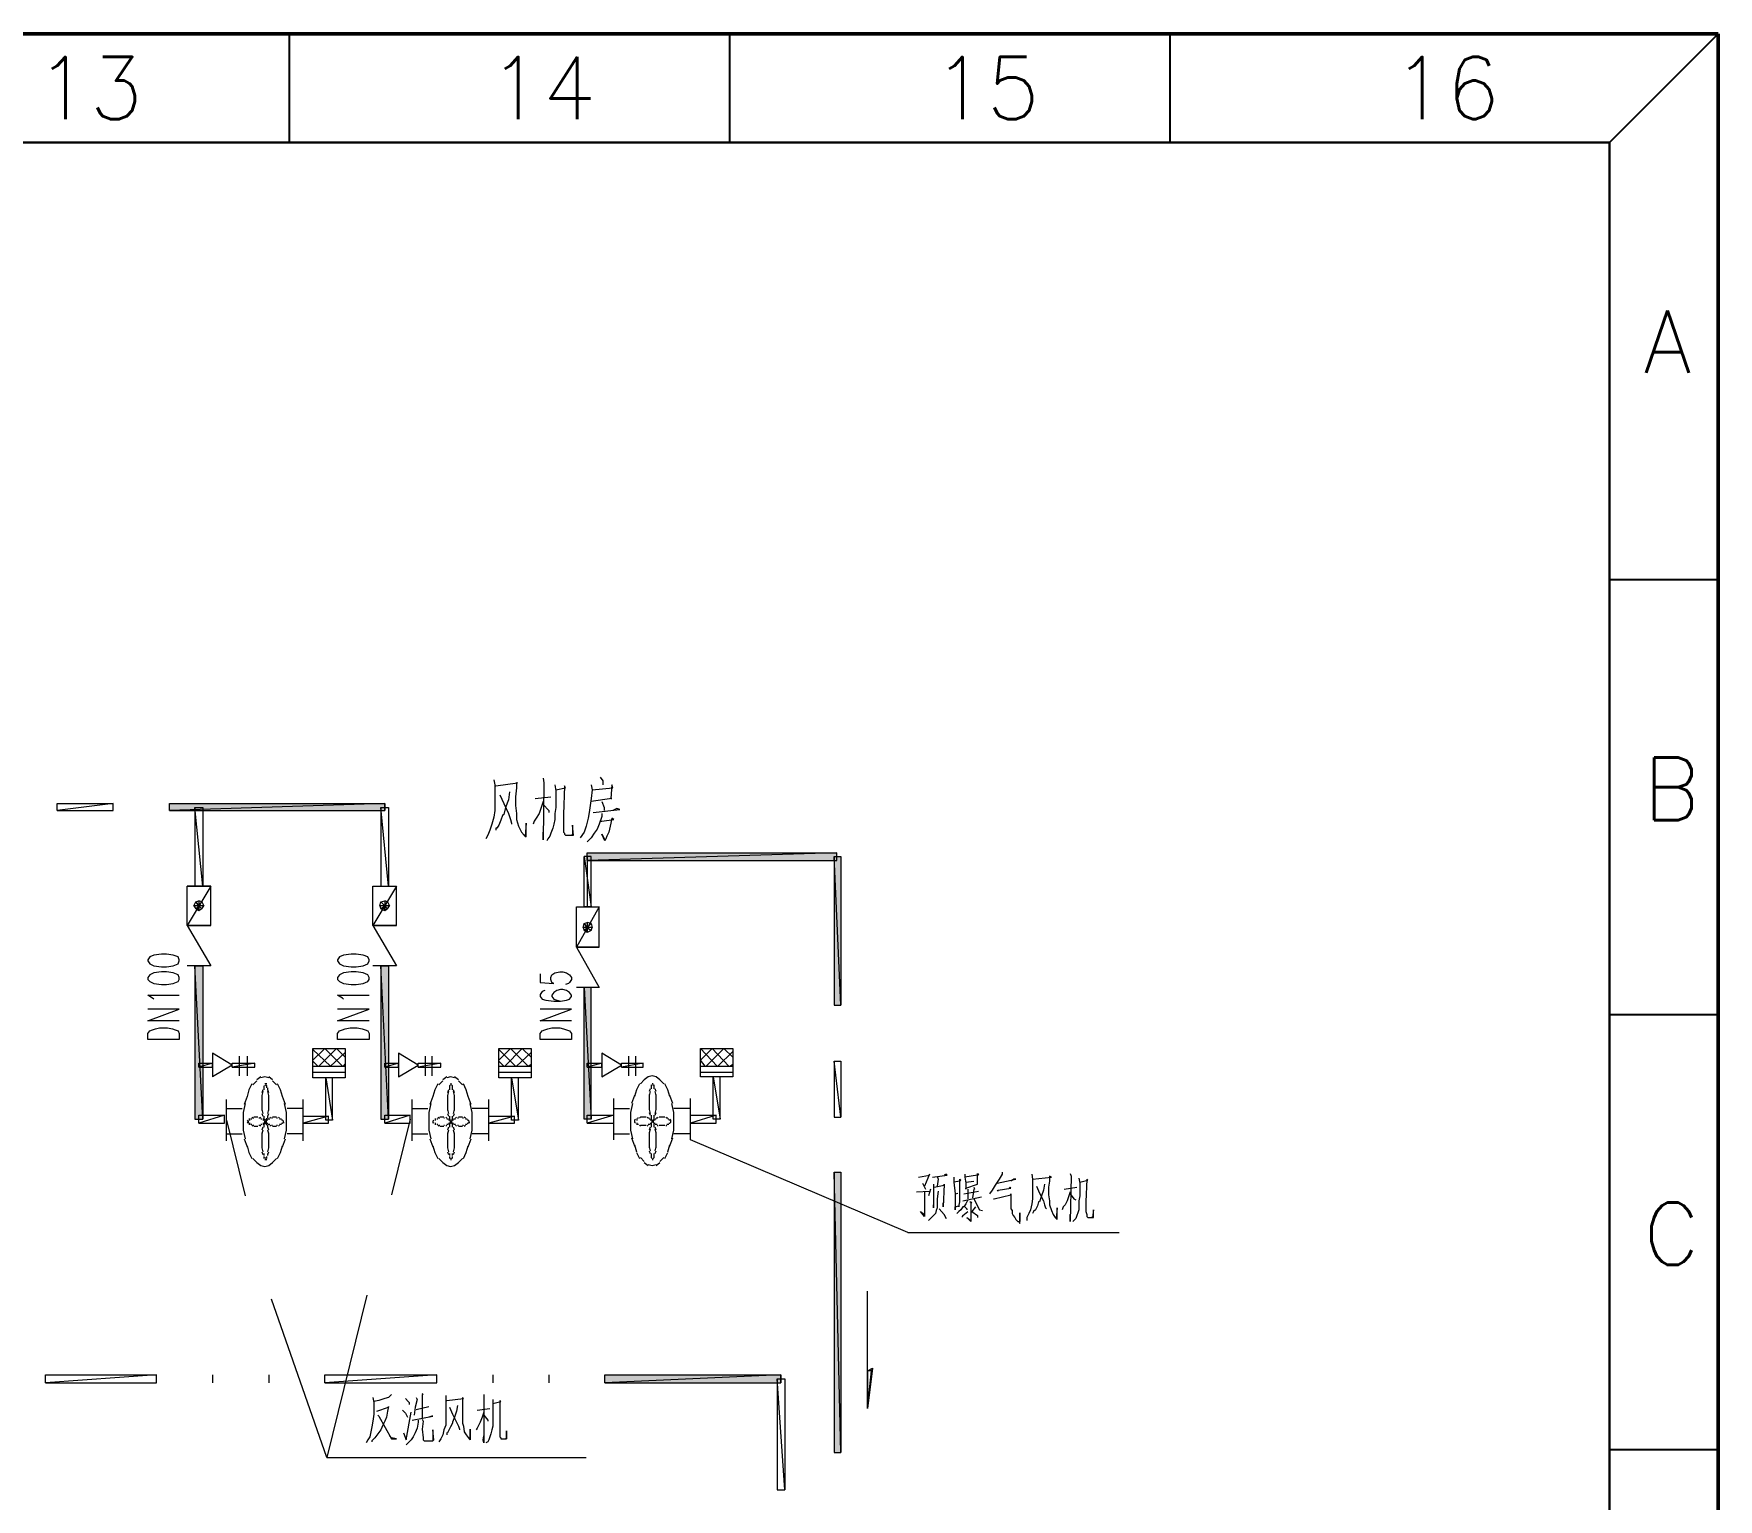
# Model space of a CAD drawing. Header units: millimetres. Extents: x 314312 to 406292, y 205315 to 257934.
# Drawn here: x 372495 to 390065, y 242650 to 257934 of the extents above; entities that cross this region are included whole.
import ezdxf

# ---------------------------------------------------------------- set-up
doc = ezdxf.new("R2010")
doc.units = ezdxf.units.MM
doc.styles.add('样式 2', font='txt.shx', dxfattribs={"height": 2})

msp = doc.modelspace()

# ---------------------------------------------------------------- hatches: boundary and pattern name
h = msp.add_hatch(color=0)
edge = h.paths.add_edge_path(flags=0)
edge.add_spline(control_points=[(373910, 249905), (373910, 249905), (373910, 249834), (373910, 249834), (373910, 249834), (376156, 249905), (376156, 249905), (376156, 249905), (373910, 249905), (373910, 249905)], knot_values=[0, 0, 0, 0, 1, 1, 1, 2, 2, 2, 3, 3, 3, 3], degree=3, periodic=0)
edge = h.paths.add_edge_path(flags=0)
edge.add_spline(control_points=[(373910, 249834), (373910, 249834), (376156, 249905), (376156, 249905), (376156, 249905), (376156, 249834), (376156, 249834), (376156, 249834), (373910, 249834), (373910, 249834)], knot_values=[0, 0, 0, 0, 1, 1, 1, 2, 2, 2, 3, 3, 3, 3], degree=3, periodic=0)
h = msp.add_hatch(color=0)
edge = h.paths.add_edge_path(flags=0)
edge.add_spline(control_points=[(378268, 249393), (378268, 249393), (378268, 249311), (378268, 249311), (378268, 249311), (380873, 249393), (380873, 249393), (380873, 249393), (378268, 249393), (378268, 249393)], knot_values=[0, 0, 0, 0, 1, 1, 1, 2, 2, 2, 3, 3, 3, 3], degree=3, periodic=0)
edge = h.paths.add_edge_path(flags=0)
edge.add_spline(control_points=[(378268, 249311), (378268, 249311), (380873, 249393), (380873, 249393), (380873, 249393), (380873, 249311), (380873, 249311), (380873, 249311), (378268, 249311), (378268, 249311)], knot_values=[0, 0, 0, 0, 1, 1, 1, 2, 2, 2, 3, 3, 3, 3], degree=3, periodic=0)
h = msp.add_hatch(color=0)
edge = h.paths.add_edge_path(flags=0)
edge.add_spline(control_points=[(380914, 249352), (380914, 249352), (380842, 249352), (380842, 249352), (380842, 249352), (380914, 247803), (380914, 247803), (380914, 247803), (380914, 249352), (380914, 249352)], knot_values=[0, 0, 0, 0, 1, 1, 1, 2, 2, 2, 3, 3, 3, 3], degree=3, periodic=0)
edge = h.paths.add_edge_path(flags=0)
edge.add_spline(control_points=[(380842, 249352), (380842, 249352), (380914, 247803), (380914, 247803), (380914, 247803), (380842, 247803), (380842, 247803), (380842, 247803), (380842, 249352), (380842, 249352)], knot_values=[0, 0, 0, 0, 1, 1, 1, 2, 2, 2, 3, 3, 3, 3], degree=3, periodic=0)
h = msp.add_hatch(color=0)
edge = h.paths.add_edge_path(flags=0)
edge.add_spline(control_points=[(374258, 248213), (374258, 248213), (374176, 248213), (374176, 248213), (374176, 248213), (374258, 246614), (374258, 246614), (374258, 246614), (374258, 248213), (374258, 248213)], knot_values=[0, 0, 0, 0, 1, 1, 1, 2, 2, 2, 3, 3, 3, 3], degree=3, periodic=0)
edge = h.paths.add_edge_path(flags=0)
edge.add_spline(control_points=[(374176, 248213), (374176, 248213), (374258, 246614), (374258, 246614), (374258, 246614), (374176, 246614), (374176, 246614), (374176, 246614), (374176, 248213), (374176, 248213)], knot_values=[0, 0, 0, 0, 1, 1, 1, 2, 2, 2, 3, 3, 3, 3], degree=3, periodic=0)
h = msp.add_hatch(color=0)
edge = h.paths.add_edge_path(flags=0)
edge.add_spline(control_points=[(376197, 248213), (376197, 248213), (376115, 248213), (376115, 248213), (376115, 248213), (376197, 246614), (376197, 246614), (376197, 246614), (376197, 248213), (376197, 248213)], knot_values=[0, 0, 0, 0, 1, 1, 1, 2, 2, 2, 3, 3, 3, 3], degree=3, periodic=0)
edge = h.paths.add_edge_path(flags=0)
edge.add_spline(control_points=[(376115, 248213), (376115, 248213), (376197, 246614), (376197, 246614), (376197, 246614), (376115, 246614), (376115, 246614), (376115, 246614), (376115, 248213), (376115, 248213)], knot_values=[0, 0, 0, 0, 1, 1, 1, 2, 2, 2, 3, 3, 3, 3], degree=3, periodic=0)
h = msp.add_hatch(color=0)
edge = h.paths.add_edge_path(flags=0)
edge.add_spline(control_points=[(378237, 246614), (378237, 246614), (378309, 246614), (378309, 246614), (378309, 246614), (378237, 247988), (378237, 247988), (378237, 247988), (378237, 246614), (378237, 246614)], knot_values=[0, 0, 0, 0, 1, 1, 1, 2, 2, 2, 3, 3, 3, 3], degree=3, periodic=0)
edge = h.paths.add_edge_path(flags=0)
edge.add_spline(control_points=[(378309, 246614), (378309, 246614), (378237, 247988), (378237, 247988), (378237, 247988), (378309, 247988), (378309, 247988), (378309, 247988), (378309, 246614), (378309, 246614)], knot_values=[0, 0, 0, 0, 1, 1, 1, 2, 2, 2, 3, 3, 3, 3], degree=3, periodic=0)
h = msp.add_hatch(color=0)
edge = h.paths.add_edge_path(flags=0)
edge.add_spline(control_points=[(380914, 246060), (380914, 246060), (380842, 246060), (380842, 246060), (380842, 246060), (380914, 243137), (380914, 243137), (380914, 243137), (380914, 246060), (380914, 246060)], knot_values=[0, 0, 0, 0, 1, 1, 1, 2, 2, 2, 3, 3, 3, 3], degree=3, periodic=0)
edge = h.paths.add_edge_path(flags=0)
edge.add_spline(control_points=[(380842, 246060), (380842, 246060), (380914, 243137), (380914, 243137), (380914, 243137), (380842, 243137), (380842, 243137), (380842, 243137), (380842, 246060), (380842, 246060)], knot_values=[0, 0, 0, 0, 1, 1, 1, 2, 2, 2, 3, 3, 3, 3], degree=3, periodic=0)
h = msp.add_hatch(color=0)
edge = h.paths.add_edge_path(flags=0)
edge.add_spline(control_points=[(378453, 243947), (378453, 243947), (378453, 243865), (378453, 243865), (378453, 243865), (380289, 243947), (380289, 243947), (380289, 243947), (378453, 243947), (378453, 243947)], knot_values=[0, 0, 0, 0, 1, 1, 1, 2, 2, 2, 3, 3, 3, 3], degree=3, periodic=0)
edge = h.paths.add_edge_path(flags=0)
edge.add_spline(control_points=[(378453, 243865), (378453, 243865), (380289, 243947), (380289, 243947), (380289, 243947), (380289, 243865), (380289, 243865), (380289, 243865), (378453, 243865), (378453, 243865)], knot_values=[0, 0, 0, 0, 1, 1, 1, 2, 2, 2, 3, 3, 3, 3], degree=3, periodic=0)

# ---------------------------------------------------------------- linework, layer by layer
at = {"color": 7, "linetype": 'ByBlock', "lineweight": 50}
for p, q in [((314312, 257934), (390065, 257934)), ((390065, 257934), (390065, 205315))]:
    msp.add_line(p, q, dxfattribs=at)
at = {"color": 7, "linetype": 'ByBlock', "lineweight": -3}
for p, q in [((375160, 257934), (375160, 256800)), ((379753, 257934), (379753, 256800)), ((384346, 257934), (384346, 256800)), ((388931, 256800), (390065, 257934)), ((390065, 252239), (388931, 252239)), ((390065, 252239), (388931, 252239)), ((390065, 247703), (388931, 247703)), ((390065, 243166), (388931, 243166))]:
    msp.add_line(p, q, dxfattribs=at)
at = {"color": 7, "linetype": 'ByBlock', "lineweight": 30}
for p, q in [((315446, 256800), (388931, 256800)), ((388931, 256800), (388931, 206449))]:
    msp.add_line(p, q, dxfattribs=at)
at = {"color": 0, "lineweight": 5}
for points in [[(377294, 250152), (377304, 250100), (377304, 250029), (377304, 249916), (377304, 249834), (377294, 249762), (377274, 249690), (377253, 249629), (377232, 249577), (377212, 249536)], [(377315, 250090), (377540, 250121), (377530, 250121), (377530, 250070), (377520, 249977), (377520, 249957), (377520, 249895), (377520, 249885), (377530, 249803), (377530, 249793), (377530, 249741), (377550, 249670), (377581, 249608), (377612, 249577), (377632, 249557), (377632, 249700), (377622, 249567)], [(377807, 250172), (377817, 250121), (377807, 249526), (377807, 249567), (377807, 249608)], [(377930, 250100), (377940, 250039), (377940, 249936), (377940, 249864), (377930, 249803), (377930, 249741), (377920, 249690), (377909, 249649), (377889, 249598), (377879, 249567), (377858, 249536), (377848, 249516)], [(377940, 250049), (378043, 250070), (378032, 250090), (378022, 249793), (378022, 249731), (378022, 249659), (378022, 249608), (378032, 249598), (378032, 249588), (378043, 249577), (378063, 249577), (378104, 249577), (378125, 249577), (378114, 249680), (378114, 249577), (378104, 249577)], [(378309, 250100), (378320, 250049), (378309, 249957), (378299, 249885), (378289, 249813), (378279, 249752), (378258, 249670), (378237, 249608), (378196, 249547)], [(378320, 250049), (378535, 250070), (378525, 250100), (378514, 249957), (378525, 249957), (378309, 249926)], [(378402, 250182), (378432, 250141), (378432, 250121), (378432, 250100)], [(376156, 249905), (376156, 249834)], [(377458, 250029), (377448, 249946), (377417, 249864), (377397, 249793), (377386, 249782), (377366, 249731), (377345, 249680), (377325, 249649), (377315, 249649), (377315, 249629)], [(377356, 249998), (377397, 249905), (377448, 249803), (377468, 249741), (377479, 249700), (377479, 249690)], [(377807, 249926), (377786, 249864), (377766, 249803), (377735, 249752), (377714, 249721), (377704, 249690)], [(377725, 249957), (377889, 249977)], [(377807, 249895), (377868, 249834), (377868, 249813)], [(378422, 249926), (378443, 249864), (378443, 249834)], [(378422, 249803), (378422, 249772), (378391, 249690), (378371, 249639), (378340, 249598), (378309, 249547), (378289, 249526), (378268, 249505)], [(378330, 249813), (378607, 249844), (378576, 249854), (378535, 249834)], [(378402, 249721), (378422, 249721), (378545, 249741), (378525, 249752), (378514, 249700), (378494, 249608), (378473, 249567), (378463, 249536), (378453, 249516), (378422, 249588), (378453, 249526)], [(378268, 249352), (378268, 248829)], [(374341, 248634), (374094, 248634), (374341, 248634), (374341, 249044), (374094, 248634), (374094, 249044)], [(374094, 249044), (374341, 249044), (374094, 249044)], [(376279, 248634), (376279, 249044), (376033, 248634), (376033, 249044)], [(376033, 249044), (376279, 249044)], [(376033, 249044), (376279, 249044)], [(378155, 248829), (378391, 248829)], [(378391, 248408), (378391, 248829), (378155, 248408), (378155, 248829)], [(378155, 248829), (378391, 248829)], [(374094, 248634), (374341, 248634), (374094, 248634), (374341, 248213), (374094, 248213)], [(376033, 248634), (376279, 248634), (376033, 248634)], [(376033, 248634), (376279, 248634), (376033, 248634), (376279, 248213), (376033, 248213)], [(373684, 248265), (373705, 248234), (373746, 248213), (373828, 248203), (373879, 248203), (373951, 248213), (374002, 248234), (374012, 248265), (374012, 248275), (374002, 248306), (373951, 248326), (373879, 248336), (373828, 248336), (373746, 248326), (373705, 248306), (373684, 248275), (373684, 248265)], [(375663, 248265), (375684, 248234), (375725, 248213), (375807, 248203), (375858, 248203), (375930, 248213), (375981, 248234), (375992, 248265), (375992, 248275), (375981, 248306), (375930, 248326), (375858, 248336), (375807, 248336), (375725, 248326), (375684, 248306), (375663, 248275), (375663, 248265)], [(378155, 248408), (378391, 248408), (378155, 248408)], [(378155, 248408), (378391, 248408), (378155, 248408), (378391, 247988), (378155, 247988)], [(373684, 248070), (373705, 248049), (373746, 248029), (373828, 248018), (373879, 248018), (373951, 248029), (374002, 248049), (374012, 248070), (374012, 248090), (374002, 248121), (373951, 248142), (373879, 248152), (373828, 248152), (373746, 248142), (373705, 248121), (373684, 248090), (373684, 248070)], [(375663, 248070), (375684, 248049), (375725, 248029), (375807, 248018), (375858, 248018), (375930, 248029), (375981, 248049), (375992, 248070), (375992, 248090), (375981, 248121), (375930, 248142), (375858, 248152), (375807, 248152), (375725, 248142), (375684, 248121), (375663, 248090), (375663, 248070)], [(377776, 248131), (377776, 248039), (377920, 248029), (377899, 248039), (377889, 248070), (377889, 248090), (377899, 248121), (377930, 248142), (377981, 248152), (378012, 248152), (378053, 248142), (378084, 248121), (378104, 248090), (378104, 248070), (378084, 248039), (378073, 248029), (378043, 248018)], [(377827, 247957), (377797, 247947), (377776, 247916), (377776, 247895), (377797, 247865), (377838, 247854), (377920, 247844), (377991, 247844), (378053, 247854), (378084, 247865), (378104, 247895), (378104, 247906), (378084, 247936), (378053, 247957), (378012, 247967), (377991, 247967), (377950, 247957), (377920, 247936), (377899, 247906), (377899, 247895), (377920, 247865), (377950, 247854), (377991, 247844)], [(373746, 247865), (373735, 247875), (373684, 247906), (374012, 247906)], [(374012, 247639), (373684, 247639), (374012, 247762), (373684, 247762)], [(375725, 247865), (375715, 247875), (375663, 247906), (375992, 247906)], [(375992, 247639), (375663, 247639), (375992, 247762), (375663, 247762)], [(378104, 247639), (377776, 247639), (378104, 247762), (377776, 247762)], [(374012, 247444), (373684, 247444), (373684, 247506), (373705, 247536), (373735, 247547), (373766, 247557), (373807, 247567), (373889, 247567), (373941, 247557), (373971, 247547), (374002, 247536), (374012, 247506), (374012, 247444)], [(375992, 247444), (375663, 247444), (375663, 247506), (375684, 247536), (375715, 247547), (375745, 247557), (375797, 247567), (375869, 247567), (375920, 247557), (375951, 247547), (375981, 247536), (375992, 247506), (375992, 247444)], [(378104, 247444), (377776, 247444), (377776, 247506), (377797, 247536), (377827, 247547), (377858, 247557), (377899, 247567), (377981, 247567), (378022, 247557), (378053, 247547), (378084, 247536), (378104, 247506), (378104, 247444)], [(374566, 247178), (374361, 247301), (374361, 247054)], [(374638, 247270), (374638, 247065)], [(374720, 247270), (374720, 247065)], [(375407, 247352), (375745, 247352), (375745, 247044), (375407, 247044), (375407, 247352)], [(375407, 247352), (375407, 247352)], [(375407, 247229), (375530, 247352)], [(375592, 247167), (375407, 247342)], [(375469, 247167), (375653, 247352)], [(375715, 247167), (375530, 247352)], [(375592, 247167), (375745, 247311)], [(375745, 247260), (375653, 247352)], [(376504, 247178), (376299, 247301), (376299, 247054), (376504, 247178)], [(376576, 247270), (376576, 247065)], [(376648, 247270), (376648, 247065)], [(377345, 247352), (377345, 247352)], [(377345, 247229), (377468, 247352)], [(377345, 247352), (377684, 247352), (377684, 247044), (377345, 247044), (377345, 247352)], [(377520, 247167), (377345, 247342)], [(377407, 247167), (377591, 247352)], [(377653, 247167), (377468, 247352)], [(377530, 247167), (377684, 247311)], [(377684, 247260), (377591, 247352)], [(378627, 247178), (378422, 247301), (378422, 247054), (378627, 247178)], [(378699, 247270), (378699, 247065)], [(378771, 247270), (378771, 247065)], [(379448, 247352), (379786, 247352), (379786, 247054), (379448, 247054), (379448, 247352)], [(379448, 247352), (379448, 247352)], [(379448, 247229), (379571, 247352)], [(379622, 247167), (379448, 247352)], [(379499, 247167), (379448, 247229)], [(379509, 247167), (379694, 247352)], [(379745, 247167), (379571, 247352)], [(379632, 247167), (379786, 247321)], [(379786, 247260), (379694, 247352)], [(374566, 247178), (374361, 247054)], [(374864, 247054), (374823, 247024)], [(374946, 247044), (374905, 247054), (374864, 247044)], [(374987, 247024), (374946, 247054)], [(375458, 247167), (375407, 247219)], [(375407, 247167), (375745, 247167)], [(375407, 247106), (375745, 247106)], [(375725, 247167), (375745, 247188)], [(376802, 247054), (376761, 247024)], [(376884, 247044), (376843, 247054), (376802, 247044)], [(376925, 247024), (376884, 247054)], [(377397, 247167), (377345, 247219)], [(377345, 247167), (377684, 247167)], [(377345, 247106), (377684, 247106)], [(377653, 247167), (377684, 247188)], [(378904, 247054), (378863, 247024), (378822, 246983)], [(379068, 246983), (379027, 247024), (378986, 247054), (378945, 247065), (378904, 247054)], [(379448, 247167), (379786, 247167)], [(379448, 247106), (379786, 247106)], [(379755, 247167), (379786, 247188)], [(374771, 246983), (374740, 246921), (374720, 246849), (374689, 246767)], [(374823, 247013), (374781, 246972)], [(374884, 246921), (374874, 246890)], [(374884, 246901), (374874, 246860), (374874, 246819)], [(374894, 246962), (374894, 246942), (374894, 246921)], [(374925, 246983), (374915, 246983), (374905, 246983)], [(374915, 246972), (374905, 246962)], [(374925, 246942), (374925, 246962), (374915, 246972)], [(374946, 246890), (374935, 246921), (374935, 246942)], [(374946, 246819), (374946, 246860), (374935, 246901)], [(375028, 246972), (374987, 247013)], [(375120, 246767), (375089, 246849), (375069, 246921), (375038, 246983)], [(376709, 246983), (376679, 246921), (376658, 246849), (376627, 246767)], [(376761, 247013), (376720, 246972)], [(376822, 246921), (376812, 246890)], [(376822, 246901), (376812, 246860), (376812, 246819)], [(376843, 246972), (376833, 246962), (376833, 246942), (376833, 246921)], [(376843, 246983), (376853, 246983), (376843, 246983)], [(376863, 246921), (376863, 246942), (376863, 246962), (376853, 246972)], [(376884, 246890), (376874, 246921)], [(376884, 246819), (376884, 246860), (376874, 246901)], [(376966, 246972), (376925, 247013)], [(377058, 246767), (377027, 246849), (377007, 246921), (376976, 246983)], [(378812, 246983), (378781, 246921), (378761, 246849)], [(378925, 246931), (378914, 246901)], [(378925, 246901), (378914, 246860)], [(378945, 246972), (378935, 246962)], [(378935, 246972), (378935, 246952), (378935, 246931)], [(378945, 246983), (378955, 246983), (378945, 246983)], [(378966, 246962), (378955, 246972)], [(378966, 246931), (378966, 246952), (378966, 246972)], [(378986, 246901), (378976, 246931)], [(378986, 246860), (378976, 246901)], [(379130, 246849), (379109, 246921), (379078, 246983)], [(374505, 246388), (374505, 246819)], [(374505, 246726), (374669, 246726)], [(374699, 246778), (374679, 246685), (374679, 246593), (374679, 246501), (374699, 246408)], [(374874, 246829), (374874, 246788), (374874, 246747), (374874, 246706)], [(374874, 246716), (374884, 246675)], [(374935, 246675), (374946, 246716)], [(374946, 246706), (374946, 246747), (374946, 246788), (374946, 246829)], [(375110, 246408), (375130, 246501), (375130, 246593), (375130, 246685), (375110, 246778)], [(375304, 246726), (375140, 246726)], [(375304, 246388), (375304, 246819)], [(376443, 246388), (376443, 246819)], [(376443, 246726), (376607, 246726)], [(376638, 246778), (376617, 246685), (376617, 246593), (376617, 246501), (376638, 246408)], [(376812, 246829), (376812, 246788), (376812, 246747), (376812, 246706)], [(376812, 246716), (376822, 246675)], [(376874, 246675), (376884, 246716)], [(376884, 246706), (376884, 246747), (376884, 246788), (376884, 246829)], [(377048, 246408), (377068, 246501), (377068, 246593), (377068, 246685), (377048, 246778)], [(377243, 246726), (377068, 246726)], [(377243, 246388), (377243, 246819)], [(378545, 246398), (378545, 246829)], [(378545, 246726), (378709, 246726)], [(378740, 246778), (378719, 246685), (378719, 246593), (378719, 246501), (378740, 246408)], [(378761, 246860), (378730, 246778)], [(378914, 246870), (378914, 246829), (378914, 246788), (378914, 246747)], [(378914, 246757), (378914, 246716), (378925, 246675)], [(378976, 246675), (378986, 246716), (378986, 246757)], [(378986, 246747), (378986, 246788), (378986, 246829), (378986, 246870)], [(379160, 246778), (379130, 246860)], [(379150, 246408), (379171, 246501), (379171, 246593), (379171, 246685), (379150, 246778)], [(379345, 246726), (379171, 246726)], [(379345, 246398), (379345, 246829)], [(374505, 246603), (374699, 245814)], [(374730, 246603), (374720, 246593)], [(374730, 246593), (374730, 246583), (374730, 246572), (374720, 246583)], [(374751, 246614), (374740, 246614)], [(374751, 246603), (374740, 246603)], [(374740, 246572), (374751, 246572)], [(374740, 246562), (374751, 246562)], [(374771, 246614), (374761, 246614)], [(374761, 246562), (374771, 246562)], [(374781, 246634), (374771, 246624)], [(374771, 246552), (374781, 246542)], [(374792, 246624), (374781, 246624)], [(374781, 246552), (374792, 246552)], [(374833, 246634), (374812, 246634), (374792, 246634)], [(374792, 246542), (374812, 246542), (374833, 246542)], [(374853, 246624), (374843, 246624)], [(374843, 246552), (374853, 246552)], [(374864, 246624), (374853, 246634)], [(374853, 246542), (374864, 246552)], [(374874, 246614), (374864, 246614)], [(374864, 246562), (374874, 246562)], [(374874, 246675), (374884, 246644)], [(374884, 246531), (374874, 246501)], [(374894, 246614), (374884, 246614)], [(374905, 246593), (374894, 246603), (374884, 246603)], [(374884, 246572), (374894, 246572), (374905, 246583), (374905, 246572)], [(374884, 246562), (374894, 246562)], [(374894, 246644), (374894, 246624), (374894, 246603)], [(374894, 246572), (374894, 246552), (374894, 246531)], [(374905, 246614), (374915, 246603)], [(374905, 246583), (374905, 246593)], [(374905, 246593), (374915, 246593), (374925, 246593)], [(374925, 246583), (374915, 246583), (374905, 246583)], [(374915, 246572), (374905, 246562)], [(374915, 246603), (374925, 246614)], [(374935, 246603), (374925, 246603), (374915, 246593), (374915, 246583), (374915, 246572)], [(374915, 246583), (374925, 246572), (374935, 246572)], [(374925, 246562), (374915, 246572)], [(374925, 246603), (374925, 246624)], [(374925, 246552), (374925, 246572)], [(374935, 246624), (374935, 246644), (374946, 246675)], [(374956, 246614), (374946, 246614), (374935, 246614)], [(374935, 246562), (374946, 246562), (374956, 246562)], [(374946, 246501), (374935, 246531), (374935, 246552)], [(374966, 246634), (374956, 246624)], [(374956, 246552), (374966, 246542)], [(374987, 246624), (374976, 246624)], [(374976, 246552), (374987, 246552)], [(375028, 246634), (375007, 246634), (374987, 246634)], [(374987, 246542), (375007, 246542), (375028, 246542)], [(375038, 246624), (375028, 246624)], [(375028, 246552), (375038, 246552)], [(375058, 246624), (375048, 246634)], [(375048, 246542), (375058, 246552)], [(375079, 246614), (375069, 246614), (375058, 246614)], [(375058, 246562), (375069, 246562), (375079, 246562)], [(375099, 246593), (375089, 246603), (375079, 246603)], [(375079, 246572), (375089, 246572), (375099, 246583), (375099, 246572)], [(375099, 246583), (375099, 246593)], [(376422, 246614), (376227, 245824)], [(376668, 246603), (376658, 246593), (376658, 246583), (376658, 246572)], [(376658, 246583), (376668, 246572)], [(376689, 246614), (376679, 246614)], [(376689, 246603), (376679, 246603)], [(376679, 246572), (376689, 246572)], [(376679, 246562), (376689, 246562)], [(376709, 246614), (376699, 246614)], [(376699, 246562), (376709, 246562)], [(376720, 246634), (376709, 246624)], [(376709, 246552), (376720, 246542)], [(376730, 246624), (376720, 246624)], [(376720, 246552), (376730, 246552)], [(376771, 246634), (376750, 246634), (376730, 246634)], [(376730, 246542), (376750, 246542), (376771, 246542)], [(376781, 246624), (376771, 246624)], [(376771, 246552), (376781, 246552)], [(376802, 246624), (376792, 246634)], [(376792, 246542), (376802, 246552)], [(376822, 246614), (376812, 246614), (376802, 246614)], [(376802, 246562), (376812, 246562), (376822, 246562)], [(376812, 246675), (376822, 246644)], [(376822, 246531), (376812, 246501)], [(376843, 246593), (376833, 246603), (376822, 246603)], [(376822, 246572), (376833, 246572), (376843, 246583), (376843, 246572)], [(376833, 246644), (376833, 246624), (376833, 246603)], [(376833, 246614), (376843, 246603)], [(376843, 246572), (376833, 246562)], [(376833, 246572), (376833, 246552), (376833, 246531)], [(376853, 246593), (376843, 246593), (376853, 246593)], [(376843, 246583), (376843, 246593)], [(376843, 246583), (376853, 246583), (376843, 246583)], [(376853, 246603), (376863, 246614)], [(376874, 246603), (376863, 246603), (376853, 246593), (376853, 246583), (376853, 246572)], [(376853, 246583), (376863, 246572), (376874, 246572)], [(376863, 246562), (376853, 246572)], [(376863, 246603), (376863, 246624), (376863, 246644)], [(376863, 246531), (376863, 246552), (376863, 246572)], [(376874, 246644), (376884, 246675)], [(376894, 246614), (376884, 246614), (376874, 246614)], [(376874, 246562), (376884, 246562), (376894, 246562)], [(376884, 246501), (376874, 246531)], [(376904, 246634), (376894, 246624)], [(376894, 246552), (376904, 246542)], [(376925, 246624), (376915, 246624)], [(376915, 246552), (376925, 246552)], [(376966, 246634), (376945, 246634), (376925, 246634)], [(376925, 246542), (376945, 246542), (376966, 246542)], [(376976, 246624), (376966, 246624)], [(376966, 246552), (376976, 246552)], [(376997, 246624), (376986, 246634)], [(376986, 246542), (376997, 246552)], [(377017, 246614), (377007, 246614), (376997, 246614)], [(376997, 246562), (377007, 246562), (377017, 246562)], [(377038, 246593), (377027, 246603), (377017, 246603)], [(377017, 246572), (377027, 246572), (377038, 246583), (377038, 246572)], [(377038, 246583), (377038, 246593)], [(378771, 246614), (378761, 246603), (378761, 246593), (378761, 246583), (378771, 246572)], [(378791, 246614), (378781, 246614)], [(378791, 246603), (378781, 246603)], [(378781, 246572), (378791, 246572)], [(378781, 246562), (378791, 246562), (378802, 246562)], [(378802, 246624), (378791, 246624)], [(378884, 246634), (378873, 246634), (378853, 246634), (378832, 246634), (378822, 246634), (378812, 246624)], [(378812, 246552), (378822, 246542)], [(378822, 246552), (378832, 246552), (378853, 246552), (378873, 246552), (378884, 246552)], [(378914, 246624), (378904, 246624), (378894, 246634)], [(378894, 246542), (378904, 246552)], [(378904, 246562), (378914, 246562), (378925, 246562)], [(378914, 246685), (378925, 246655)], [(378925, 246614), (378914, 246614)], [(378925, 246531), (378914, 246501)], [(378935, 246603), (378925, 246603)], [(378925, 246572), (378935, 246572), (378945, 246583), (378945, 246593), (378945, 246603)], [(378935, 246655), (378935, 246634), (378935, 246614), (378945, 246603)], [(378945, 246603), (378935, 246614)], [(378945, 246583), (378935, 246572), (378935, 246552), (378935, 246531)], [(378945, 246593), (378955, 246593), (378945, 246593)], [(378955, 246593), (378945, 246593), (378955, 246593)], [(378955, 246603), (378966, 246614), (378966, 246634), (378966, 246655)], [(378966, 246614), (378955, 246603), (378955, 246593), (378955, 246583), (378966, 246572), (378976, 246572)], [(378966, 246531), (378966, 246552), (378966, 246572), (378955, 246583)], [(378976, 246603), (378966, 246603)], [(378976, 246655), (378986, 246685)], [(378986, 246614), (378976, 246614)], [(378976, 246562), (378986, 246562), (378996, 246562)], [(378986, 246501), (378976, 246531)], [(379007, 246634), (378996, 246624), (378986, 246624)], [(378996, 246552), (379007, 246542)], [(379078, 246634), (379068, 246634), (379048, 246634), (379027, 246634), (379017, 246634)], [(379017, 246552), (379027, 246552), (379048, 246552), (379068, 246552), (379078, 246552)], [(379109, 246624), (379099, 246624), (379089, 246634)], [(379089, 246542), (379099, 246552)], [(379099, 246562), (379109, 246562), (379119, 246562)], [(379119, 246614), (379109, 246614)], [(379130, 246603), (379119, 246603)], [(379119, 246572), (379130, 246572), (379140, 246583), (379140, 246593), (379140, 246603)], [(379140, 246603), (379130, 246614)], [(374505, 246460), (374669, 246460)], [(374689, 246408), (374720, 246326)], [(374884, 246501), (374874, 246460)], [(374874, 246470), (374874, 246429), (374874, 246388), (374874, 246347)], [(374874, 246357), (374874, 246316), (374884, 246275)], [(374946, 246460), (374935, 246501)], [(374935, 246275), (374946, 246316), (374946, 246357)], [(374946, 246347), (374946, 246388), (374946, 246429), (374946, 246470)], [(375089, 246326), (375120, 246408)], [(375304, 246460), (375140, 246460)], [(376443, 246460), (376607, 246460)], [(376627, 246408), (376658, 246326)], [(376822, 246501), (376812, 246460)], [(376812, 246470), (376812, 246429), (376812, 246388), (376812, 246347)], [(376812, 246357), (376812, 246316), (376822, 246275)], [(376884, 246460), (376874, 246501)], [(376874, 246275), (376884, 246316), (376884, 246357)], [(376884, 246347), (376884, 246388), (376884, 246429), (376884, 246470)], [(377027, 246326), (377058, 246408)], [(377243, 246460), (377068, 246460)], [(378545, 246460), (378709, 246460)], [(378730, 246419), (378761, 246337)], [(378761, 246347), (378781, 246275)], [(378925, 246511), (378914, 246470), (378914, 246429)], [(378914, 246439), (378914, 246398), (378914, 246357), (378914, 246316)], [(378986, 246429), (378986, 246470), (378976, 246511)], [(378986, 246316), (378986, 246357), (378986, 246398), (378986, 246439)], [(379109, 246275), (379130, 246347)], [(379130, 246337), (379160, 246419)], [(379345, 246460), (379171, 246460)], [(381611, 245434), (379345, 246398)], [(374720, 246337), (374740, 246265), (374771, 246203)], [(374781, 246203), (374823, 246162), (374864, 246132), (374905, 246121), (374946, 246132), (374987, 246162), (375028, 246203)], [(374874, 246275), (374884, 246244)], [(374894, 246255), (374894, 246234)], [(374894, 246224), (374894, 246203)], [(374905, 246214), (374915, 246203)], [(374905, 246193), (374915, 246193), (374925, 246193)], [(374915, 246203), (374925, 246214)], [(374925, 246203), (374925, 246224)], [(374935, 246244), (374946, 246275)], [(374935, 246234), (374935, 246255)], [(375038, 246203), (375069, 246265), (375089, 246337)], [(376658, 246337), (376679, 246265), (376709, 246203)], [(376720, 246203), (376761, 246162), (376802, 246132), (376843, 246121), (376884, 246132), (376925, 246162), (376966, 246203)], [(376812, 246275), (376822, 246244)], [(376833, 246255), (376833, 246234)], [(376833, 246224), (376833, 246203)], [(376833, 246214), (376843, 246203)], [(376853, 246193), (376843, 246193), (376853, 246193)], [(376853, 246203), (376863, 246214)], [(376863, 246234), (376863, 246255)], [(376863, 246203), (376863, 246224)], [(376874, 246244), (376884, 246275)], [(376976, 246203), (377007, 246265), (377027, 246337)], [(378781, 246265), (378812, 246203)], [(378822, 246214), (378863, 246173)], [(378914, 246326), (378925, 246285)], [(378914, 246285), (378925, 246255)], [(378935, 246255), (378935, 246234), (378935, 246214), (378945, 246203)], [(378955, 246193), (378945, 246193), (378955, 246193)], [(378955, 246203), (378966, 246214), (378966, 246234), (378966, 246255)], [(378976, 246285), (378986, 246326)], [(378976, 246255), (378986, 246285)], [(379027, 246173), (379068, 246214)], [(379078, 246203), (379109, 246265)], [(378863, 246162), (378904, 246132)], [(378904, 246142), (378945, 246132), (378986, 246142)], [(378986, 246132), (379027, 246162)], [(381724, 246008), (381837, 246029), (381837, 246039), (381786, 245916)], [(381868, 246008), (382022, 246029), (382011, 246039), (381991, 246029)], [(381919, 246019), (381929, 245988), (381919, 245916)], [(382093, 246008), (382093, 245957), (382104, 245834), (382104, 245732), (382104, 245670), (382104, 245701), (382145, 245711), (382145, 245701), (382155, 245752), (382155, 245773), (382155, 245988), (382165, 245978), (382155, 245967), (382093, 245957)], [(382206, 246039), (382206, 246008), (382217, 245947), (382217, 245885), (382217, 245896), (382340, 245937), (382340, 245937), (382340, 246049), (382350, 246029), (382340, 246029), (382206, 246008)], [(382596, 246060), (382596, 246039), (382565, 245988), (382524, 245926), (382493, 245875), (382463, 245834)], [(382904, 246039), (382914, 245988), (382914, 245937), (382914, 245855), (382914, 245783), (382904, 245732), (382893, 245670), (382873, 245629), (382852, 245588), (382852, 245557)], [(382914, 245988), (383109, 246008), (383088, 246019), (383088, 245967), (383078, 245906), (383078, 245885), (383078, 245834), (383078, 245824), (383088, 245762), (383088, 245752), (383088, 245721), (383109, 245660), (383129, 245619), (383150, 245588), (383170, 245567), (383170, 245691), (383160, 245578)], [(383304, 246049), (383314, 246019), (383304, 245547), (383304, 245578), (383304, 245619)], [(383396, 245998), (383406, 245947), (383406, 245865), (383406, 245814), (383396, 245762), (383396, 245721), (383396, 245670), (383386, 245639), (383375, 245608), (383365, 245578), (383345, 245557), (383334, 245547)], [(381704, 245855), (381837, 245865)], [(381786, 245865), (381786, 245598), (381745, 245650), (381786, 245619)], [(381765, 245947), (381786, 245906), (381796, 245885)], [(381847, 245885), (381827, 245814)], [(381929, 245865), (381919, 245783), (381919, 245732), (381919, 245691), (381909, 245660), (381899, 245629), (381878, 245608), (381858, 245588), (381837, 245567), (381827, 245557)], [(381878, 245937), (381878, 245906), (381878, 245691), (381878, 245711), (381878, 245721)], [(381878, 245906), (381888, 245906), (381991, 245926), (381991, 245937), (381981, 245701), (381981, 245711), (381981, 245742)], [(382104, 245834), (382134, 245844)], [(382196, 245834), (382350, 245865)], [(382217, 245957), (382299, 245967)], [(382237, 245885), (382237, 245783)], [(382299, 245906), (382309, 245885), (382299, 245885), (382288, 245793)], [(382504, 245783), (382514, 245783), (382688, 245824), (382688, 245834), (382688, 245814), (382688, 245752), (382688, 245711), (382688, 245680), (382699, 245660), (382699, 245629), (382709, 245608), (382729, 245588), (382740, 245567), (382760, 245547), (382770, 245547), (382781, 245526), (382781, 245639), (382781, 245547)], [(382545, 245947), (382740, 245988), (382719, 245988), (382688, 245967)], [(382545, 245875), (382555, 245865), (382555, 245875), (382688, 245896), (382678, 245906), (382668, 245896)], [(383037, 245937), (383027, 245875), (383006, 245814), (382986, 245752), (382975, 245752), (382965, 245711), (382945, 245670), (382924, 245650), (382914, 245629)], [(382955, 245916), (382986, 245844), (383027, 245762), (383037, 245721), (383047, 245691), (383057, 245680)], [(383304, 245855), (383293, 245814), (383273, 245762), (383252, 245721), (383232, 245701), (383222, 245670)], [(383242, 245885), (383375, 245906)], [(383304, 245834), (383345, 245783), (383365, 245773)], [(383406, 245957), (383488, 245978), (383478, 245988), (383468, 245752), (383468, 245701), (383468, 245650), (383478, 245619), (383478, 245608), (383478, 245598), (383488, 245588), (383509, 245588), (383539, 245588), (383550, 245588), (383550, 245670), (383539, 245588), (383529, 245588)], [(381940, 245680), (381991, 245619), (382001, 245598), (382011, 245578), (381991, 245619)], [(382237, 245773), (382217, 245732), (382196, 245701), (382186, 245701), (382165, 245670), (382145, 245650), (382124, 245629)], [(382176, 245598), (382186, 245598), (382186, 245608), (382237, 245650)], [(382186, 245762), (382381, 245803)], [(382206, 245701), (382227, 245680), (382227, 245670)], [(382258, 245752), (382268, 245752), (382278, 245742), (382268, 245742), (382268, 245732), (382268, 245598), (382268, 245547), (382227, 245588), (382268, 245557), (382268, 245567)], [(382319, 245701), (382278, 245650), (382340, 245608), (382340, 245588)], [(382299, 245783), (382360, 245670), (382391, 245660)], [(381611, 245434), (383816, 245434)], [(375971, 244778), (375551, 243086), (374976, 244737)], [(381191, 243598), (381191, 244819)], [(374361, 243947), (374361, 243865)], [(374946, 243947), (374946, 243865)], [(377284, 243947), (377284, 243865)], [(377868, 243947), (377868, 243865)], [(380289, 243947), (380289, 243865)], [(381191, 243988), (381242, 244019), (381191, 243598), (381242, 244019)], [(376033, 243711), (376043, 243660), (376043, 243609), (376043, 243537), (376033, 243465), (376022, 243404), (376012, 243352), (376002, 243301), (375981, 243270), (375961, 243240)], [(376227, 243742), (376197, 243711), (376156, 243701), (376094, 243681), (376043, 243670)], [(376484, 243711), (376494, 243691), (376474, 243609), (376463, 243527)], [(376545, 243752), (376556, 243742), (376545, 243742), (376545, 243496)], [(376792, 243732), (376792, 243691), (376792, 243639), (376792, 243547), (376792, 243475), (376792, 243424), (376771, 243373), (376761, 243322), (376740, 243281), (376720, 243250)], [(376802, 243681), (376976, 243701), (376966, 243711), (376966, 243660), (376966, 243598), (376966, 243578), (376966, 243527), (376966, 243516), (376966, 243455), (376966, 243445), (376976, 243414), (376986, 243352), (377007, 243322), (377038, 243281), (377048, 243270), (377048, 243383), (377048, 243270)], [(377191, 243742), (377191, 243711), (377191, 243240), (377181, 243270), (377191, 243311)], [(376074, 243568), (376197, 243609), (376197, 243619), (376186, 243568), (376176, 243506), (376156, 243465), (376135, 243424), (376115, 243373), (376084, 243332), (376053, 243291), (376022, 243260), (376022, 243250)], [(376340, 243578), (376371, 243547), (376392, 243506)], [(376351, 243342), (376381, 243270), (376433, 243557)], [(376371, 243701), (376402, 243670), (376412, 243660), (376412, 243639)], [(376484, 243588), (376617, 243619)], [(376915, 243629), (376904, 243568), (376884, 243506), (376863, 243455), (376863, 243445), (376843, 243404), (376822, 243363), (376812, 243342), (376802, 243342), (376802, 243322)], [(376833, 243609), (376863, 243537), (376904, 243455), (376925, 243414), (376935, 243383), (376935, 243373)], [(377191, 243557), (377171, 243506), (377150, 243455), (377130, 243414), (377120, 243393), (377109, 243373)], [(377120, 243578), (377253, 243598)], [(377284, 243691), (377284, 243639), (377284, 243557), (377284, 243506), (377284, 243455), (377284, 243414), (377274, 243373), (377263, 243332), (377253, 243301), (377243, 243270), (377232, 243250), (377212, 243240)], [(377284, 243650), (377366, 243670), (377356, 243681), (377356, 243455), (377356, 243404), (377356, 243342), (377356, 243322), (377356, 243301), (377366, 243291), (377366, 243281), (377386, 243281), (377417, 243281), (377427, 243281), (377427, 243363), (377427, 243281), (377417, 243281)], [(376084, 243527), (376094, 243516), (376227, 243281), (376279, 243281), (376227, 243291), (376207, 243311)], [(376504, 243475), (376504, 243455), (376494, 243393), (376474, 243342), (376453, 243301), (376433, 243270), (376402, 243240), (376381, 243219)], [(376443, 243475), (376658, 243516), (376648, 243516), (376617, 243506)], [(376545, 243486), (376556, 243465), (376545, 243383), (376556, 243291), (376556, 243270), (376566, 243260), (376597, 243260), (376648, 243260), (376658, 243260), (376668, 243270), (376658, 243373), (376658, 243260)], [(377191, 243527), (377232, 243475), (377232, 243465)], [(375551, 243086), (378258, 243086)]]:
    msp.add_lwpolyline(points, dxfattribs=at)
for points in [[(372741, 249905), (372741, 249905), (372741, 249834), (372741, 249834), (372741, 249834), (373325, 249905), (373325, 249905), (373325, 249905), (372741, 249905), (372741, 249905)], [(372741, 249834), (372741, 249834), (373325, 249905), (373325, 249905), (373325, 249905), (373325, 249834), (373325, 249834), (373325, 249834), (372741, 249834), (372741, 249834)], [(373910, 249905), (373910, 249905), (373910, 249834), (373910, 249834), (373910, 249834), (376156, 249905), (376156, 249905), (376156, 249905), (373910, 249905), (373910, 249905)], [(373910, 249834), (373910, 249834), (376156, 249905), (376156, 249905), (376156, 249905), (376156, 249834), (376156, 249834), (376156, 249834), (373910, 249834), (373910, 249834)], [(374258, 249864), (374258, 249864), (374176, 249864), (374176, 249864), (374176, 249864), (374258, 249044), (374258, 249044), (374258, 249044), (374258, 249864), (374258, 249864)], [(374176, 249864), (374176, 249864), (374258, 249044), (374258, 249044), (374258, 249044), (374176, 249044), (374176, 249044), (374176, 249044), (374176, 249864), (374176, 249864)], [(376197, 249864), (376197, 249864), (376115, 249864), (376115, 249864), (376115, 249864), (376197, 249044), (376197, 249044), (376197, 249044), (376197, 249864), (376197, 249864)], [(376115, 249864), (376115, 249864), (376197, 249044), (376197, 249044), (376197, 249044), (376115, 249044), (376115, 249044), (376115, 249044), (376115, 249864), (376115, 249864)], [(378237, 248829), (378237, 248829), (378309, 248829), (378309, 248829), (378309, 248829), (378237, 249352), (378237, 249352), (378237, 249352), (378237, 248829), (378237, 248829)], [(378309, 248829), (378309, 248829), (378237, 249352), (378237, 249352), (378237, 249352), (378309, 249352), (378309, 249352), (378309, 249352), (378309, 248829), (378309, 248829)], [(378268, 249393), (378268, 249393), (378268, 249311), (378268, 249311), (378268, 249311), (380873, 249393), (380873, 249393), (380873, 249393), (378268, 249393), (378268, 249393)], [(378268, 249311), (378268, 249311), (380873, 249393), (380873, 249393), (380873, 249393), (380873, 249311), (380873, 249311), (380873, 249311), (378268, 249311), (378268, 249311)], [(380914, 249352), (380914, 249352), (380842, 249352), (380842, 249352), (380842, 249352), (380914, 247803), (380914, 247803), (380914, 247803), (380914, 249352), (380914, 249352)], [(380842, 249352), (380842, 249352), (380914, 247803), (380914, 247803), (380914, 247803), (380842, 247803), (380842, 247803), (380842, 247803), (380842, 249352), (380842, 249352)], [(374187, 248880), (374187, 248880), (374166, 248839), (374166, 248839), (374166, 248839), (374217, 248839), (374217, 248839), (374217, 248839), (374187, 248880), (374187, 248880)], [(374166, 248839), (374166, 248839), (374217, 248839), (374217, 248839), (374217, 248839), (374187, 248808), (374187, 248808), (374187, 248808), (374166, 248839), (374166, 248839)], [(374217, 248839), (374217, 248839), (374217, 248890), (374217, 248890), (374217, 248890), (374187, 248880), (374187, 248880), (374187, 248880), (374217, 248839), (374217, 248839)], [(374217, 248839), (374217, 248839), (374187, 248808), (374187, 248808), (374187, 248808), (374217, 248788), (374217, 248788), (374217, 248788), (374217, 248839), (374217, 248839)], [(374248, 248880), (374248, 248880), (374217, 248839), (374217, 248839), (374217, 248839), (374217, 248890), (374217, 248890), (374217, 248890), (374248, 248880), (374248, 248880)], [(374269, 248839), (374269, 248839), (374248, 248880), (374248, 248880), (374248, 248880), (374217, 248839), (374217, 248839), (374217, 248839), (374269, 248839), (374269, 248839)], [(374217, 248788), (374217, 248788), (374248, 248808), (374248, 248808), (374248, 248808), (374217, 248839), (374217, 248839), (374217, 248839), (374217, 248788), (374217, 248788)], [(374248, 248808), (374248, 248808), (374217, 248839), (374217, 248839), (374217, 248839), (374269, 248839), (374269, 248839), (374269, 248839), (374248, 248808), (374248, 248808)], [(376115, 248880), (376115, 248880), (376104, 248839), (376104, 248839), (376104, 248839), (376156, 248839), (376156, 248839), (376156, 248839), (376115, 248880), (376115, 248880)], [(376104, 248839), (376104, 248839), (376156, 248839), (376156, 248839), (376156, 248839), (376115, 248808), (376115, 248808), (376115, 248808), (376104, 248839), (376104, 248839)], [(376156, 248839), (376156, 248839), (376156, 248890), (376156, 248890), (376156, 248890), (376115, 248880), (376115, 248880), (376115, 248880), (376156, 248839), (376156, 248839)], [(376156, 248839), (376156, 248839), (376115, 248808), (376115, 248808), (376115, 248808), (376156, 248788), (376156, 248788), (376156, 248788), (376156, 248839), (376156, 248839)], [(376186, 248880), (376186, 248880), (376156, 248839), (376156, 248839), (376156, 248839), (376156, 248890), (376156, 248890), (376156, 248890), (376186, 248880), (376186, 248880)], [(376207, 248839), (376207, 248839), (376186, 248880), (376186, 248880), (376186, 248880), (376156, 248839), (376156, 248839), (376156, 248839), (376207, 248839), (376207, 248839)], [(376156, 248788), (376156, 248788), (376186, 248808), (376186, 248808), (376186, 248808), (376156, 248839), (376156, 248839), (376156, 248839), (376156, 248788), (376156, 248788)], [(376186, 248808), (376186, 248808), (376156, 248839), (376156, 248839), (376156, 248839), (376207, 248839), (376207, 248839), (376207, 248839), (376186, 248808), (376186, 248808)], [(378237, 248654), (378237, 248654), (378227, 248613), (378227, 248613), (378227, 248613), (378268, 248613), (378268, 248613), (378268, 248613), (378237, 248654), (378237, 248654)], [(378268, 248613), (378268, 248613), (378268, 248665), (378268, 248665), (378268, 248665), (378237, 248654), (378237, 248654), (378237, 248654), (378268, 248613), (378268, 248613)], [(378309, 248654), (378309, 248654), (378268, 248613), (378268, 248613), (378268, 248613), (378268, 248665), (378268, 248665), (378268, 248665), (378309, 248654), (378309, 248654)], [(378320, 248613), (378320, 248613), (378309, 248654), (378309, 248654), (378309, 248654), (378268, 248613), (378268, 248613), (378268, 248613), (378320, 248613), (378320, 248613)], [(378227, 248613), (378227, 248613), (378268, 248613), (378268, 248613), (378268, 248613), (378237, 248583), (378237, 248583), (378237, 248583), (378227, 248613), (378227, 248613)], [(378268, 248613), (378268, 248613), (378237, 248583), (378237, 248583), (378237, 248583), (378268, 248562), (378268, 248562), (378268, 248562), (378268, 248613), (378268, 248613)], [(378268, 248562), (378268, 248562), (378309, 248583), (378309, 248583), (378309, 248583), (378268, 248613), (378268, 248613), (378268, 248613), (378268, 248562), (378268, 248562)], [(378309, 248583), (378309, 248583), (378268, 248613), (378268, 248613), (378268, 248613), (378320, 248613), (378320, 248613), (378320, 248613), (378309, 248583), (378309, 248583)], [(374258, 248213), (374258, 248213), (374176, 248213), (374176, 248213), (374176, 248213), (374258, 246614), (374258, 246614), (374258, 246614), (374258, 248213), (374258, 248213)], [(374176, 248213), (374176, 248213), (374258, 246614), (374258, 246614), (374258, 246614), (374176, 246614), (374176, 246614), (374176, 246614), (374176, 248213), (374176, 248213)], [(376197, 248213), (376197, 248213), (376115, 248213), (376115, 248213), (376115, 248213), (376197, 246614), (376197, 246614), (376197, 246614), (376197, 248213), (376197, 248213)], [(376115, 248213), (376115, 248213), (376197, 246614), (376197, 246614), (376197, 246614), (376115, 246614), (376115, 246614), (376115, 246614), (376115, 248213), (376115, 248213)], [(378237, 246614), (378237, 246614), (378309, 246614), (378309, 246614), (378309, 246614), (378237, 247988), (378237, 247988), (378237, 247988), (378237, 246614), (378237, 246614)], [(378309, 246614), (378309, 246614), (378237, 247988), (378237, 247988), (378237, 247988), (378309, 247988), (378309, 247988), (378309, 247988), (378309, 246614), (378309, 246614)], [(374217, 247198), (374217, 247198), (374217, 247157), (374217, 247157), (374217, 247157), (374361, 247198), (374361, 247198), (374361, 247198), (374217, 247198), (374217, 247198)], [(374217, 247157), (374217, 247157), (374361, 247198), (374361, 247198), (374361, 247198), (374361, 247157), (374361, 247157), (374361, 247157), (374217, 247157), (374217, 247157)], [(374566, 247198), (374566, 247198), (374566, 247157), (374566, 247157), (374566, 247157), (374802, 247198), (374802, 247198), (374802, 247198), (374566, 247198), (374566, 247198)], [(374566, 247157), (374566, 247157), (374802, 247198), (374802, 247198), (374802, 247198), (374802, 247157), (374802, 247157), (374802, 247157), (374566, 247157), (374566, 247157)], [(376156, 247198), (376156, 247198), (376156, 247157), (376156, 247157), (376156, 247157), (376299, 247198), (376299, 247198), (376299, 247198), (376156, 247198), (376156, 247198)], [(376156, 247157), (376156, 247157), (376299, 247198), (376299, 247198), (376299, 247198), (376299, 247157), (376299, 247157), (376299, 247157), (376156, 247157), (376156, 247157)], [(376504, 247198), (376504, 247198), (376504, 247157), (376504, 247157), (376504, 247157), (376740, 247198), (376740, 247198), (376740, 247198), (376504, 247198), (376504, 247198)], [(376504, 247157), (376504, 247157), (376740, 247198), (376740, 247198), (376740, 247198), (376740, 247157), (376740, 247157), (376740, 247157), (376504, 247157), (376504, 247157)], [(378268, 247198), (378268, 247198), (378268, 247157), (378268, 247157), (378268, 247157), (378422, 247198), (378422, 247198), (378422, 247198), (378268, 247198), (378268, 247198)], [(378268, 247157), (378268, 247157), (378422, 247198), (378422, 247198), (378422, 247198), (378422, 247157), (378422, 247157), (378422, 247157), (378268, 247157), (378268, 247157)], [(378627, 247198), (378627, 247198), (378627, 247157), (378627, 247157), (378627, 247157), (378853, 247198), (378853, 247198), (378853, 247198), (378627, 247198), (378627, 247198)], [(378627, 247157), (378627, 247157), (378853, 247198), (378853, 247198), (378853, 247198), (378853, 247157), (378853, 247157), (378853, 247157), (378627, 247157), (378627, 247157)], [(379581, 246614), (379581, 246614), (379653, 246614), (379653, 246614), (379653, 246614), (379581, 247054), (379581, 247054), (379581, 247054), (379581, 246614), (379581, 246614)], [(379653, 246614), (379653, 246614), (379581, 247054), (379581, 247054), (379581, 247054), (379653, 247054), (379653, 247054), (379653, 247054), (379653, 246614), (379653, 246614)], [(380914, 247219), (380914, 247219), (380842, 247219), (380842, 247219), (380842, 247219), (380914, 246634), (380914, 246634), (380914, 246634), (380914, 247219), (380914, 247219)], [(380842, 247219), (380842, 247219), (380914, 246634), (380914, 246634), (380914, 246634), (380842, 246634), (380842, 246634), (380842, 246634), (380842, 247219), (380842, 247219)], [(375540, 246603), (375540, 246603), (375612, 246603), (375612, 246603), (375612, 246603), (375540, 247044), (375540, 247044), (375540, 247044), (375540, 246603), (375540, 246603)], [(375612, 246603), (375612, 246603), (375540, 247044), (375540, 247044), (375540, 247044), (375612, 247044), (375612, 247044), (375612, 247044), (375612, 246603), (375612, 246603)], [(377479, 246603), (377479, 246603), (377550, 246603), (377550, 246603), (377550, 246603), (377479, 247044), (377479, 247044), (377479, 247044), (377479, 246603), (377479, 246603)], [(377550, 246603), (377550, 246603), (377479, 247044), (377479, 247044), (377479, 247044), (377550, 247044), (377550, 247044), (377550, 247044), (377550, 246603), (377550, 246603)], [(374217, 246655), (374217, 246655), (374217, 246572), (374217, 246572), (374217, 246572), (374484, 246655), (374484, 246655), (374484, 246655), (374217, 246655), (374217, 246655)], [(374217, 246572), (374217, 246572), (374484, 246655), (374484, 246655), (374484, 246655), (374484, 246572), (374484, 246572), (374484, 246572), (374217, 246572), (374217, 246572)], [(375304, 246644), (375304, 246644), (375304, 246572), (375304, 246572), (375304, 246572), (375571, 246644), (375571, 246644), (375571, 246644), (375304, 246644), (375304, 246644)], [(375304, 246572), (375304, 246572), (375571, 246644), (375571, 246644), (375571, 246644), (375571, 246572), (375571, 246572), (375571, 246572), (375304, 246572), (375304, 246572)], [(376156, 246655), (376156, 246655), (376156, 246572), (376156, 246572), (376156, 246572), (376422, 246655), (376422, 246655), (376422, 246655), (376156, 246655), (376156, 246655)], [(376156, 246572), (376156, 246572), (376422, 246655), (376422, 246655), (376422, 246655), (376422, 246572), (376422, 246572), (376422, 246572), (376156, 246572), (376156, 246572)], [(377243, 246644), (377243, 246644), (377243, 246572), (377243, 246572), (377243, 246572), (377509, 246644), (377509, 246644), (377509, 246644), (377243, 246644), (377243, 246644)], [(377243, 246572), (377243, 246572), (377509, 246644), (377509, 246644), (377509, 246644), (377509, 246572), (377509, 246572), (377509, 246572), (377243, 246572), (377243, 246572)], [(378268, 246655), (378268, 246655), (378268, 246572), (378268, 246572), (378268, 246572), (378545, 246655), (378545, 246655), (378545, 246655), (378268, 246655), (378268, 246655)], [(378268, 246572), (378268, 246572), (378545, 246655), (378545, 246655), (378545, 246655), (378545, 246572), (378545, 246572), (378545, 246572), (378268, 246572), (378268, 246572)], [(379345, 246655), (379345, 246655), (379345, 246572), (379345, 246572), (379345, 246572), (379612, 246655), (379612, 246655), (379612, 246655), (379345, 246655), (379345, 246655)], [(379345, 246572), (379345, 246572), (379612, 246655), (379612, 246655), (379612, 246655), (379612, 246572), (379612, 246572), (379612, 246572), (379345, 246572), (379345, 246572)], [(380914, 246060), (380914, 246060), (380842, 246060), (380842, 246060), (380842, 246060), (380914, 243137), (380914, 243137), (380914, 243137), (380914, 246060), (380914, 246060)], [(380842, 246060), (380842, 246060), (380914, 243137), (380914, 243137), (380914, 243137), (380842, 243137), (380842, 243137), (380842, 243137), (380842, 246060), (380842, 246060)], [(372618, 243947), (372618, 243947), (372618, 243865), (372618, 243865), (372618, 243865), (373776, 243947), (373776, 243947), (373776, 243947), (372618, 243947), (372618, 243947)], [(372618, 243865), (372618, 243865), (373776, 243947), (373776, 243947), (373776, 243947), (373776, 243865), (373776, 243865), (373776, 243865), (372618, 243865), (372618, 243865)], [(375530, 243947), (375530, 243947), (375530, 243865), (375530, 243865), (375530, 243865), (376699, 243947), (376699, 243947), (376699, 243947), (375530, 243947), (375530, 243947)], [(375530, 243865), (375530, 243865), (376699, 243947), (376699, 243947), (376699, 243947), (376699, 243865), (376699, 243865), (376699, 243865), (375530, 243865), (375530, 243865)], [(378453, 243947), (378453, 243947), (378453, 243865), (378453, 243865), (378453, 243865), (380289, 243947), (380289, 243947), (380289, 243947), (378453, 243947), (378453, 243947)], [(378453, 243865), (378453, 243865), (380289, 243947), (380289, 243947), (380289, 243947), (380289, 243865), (380289, 243865), (380289, 243865), (378453, 243865), (378453, 243865)], [(380330, 243906), (380330, 243906), (380248, 243906), (380248, 243906), (380248, 243906), (380330, 242747), (380330, 242747), (380330, 242747), (380330, 243906), (380330, 243906)], [(380248, 243906), (380248, 243906), (380330, 242747), (380330, 242747), (380330, 242747), (380248, 242747), (380248, 242747), (380248, 242747), (380248, 243906), (380248, 243906)], [(381242, 244019), (381242, 244019), (381191, 243988), (381191, 243988), (381191, 243988), (381232, 243988), (381232, 243988), (381232, 243988), (381242, 244019), (381242, 244019)], [(381191, 243988), (381191, 243988), (381232, 243988), (381232, 243988), (381232, 243988), (381191, 243598), (381191, 243598), (381191, 243598), (381191, 243988), (381191, 243988)]]:
    msp.add_open_spline(points, degree=3, knots=[0, 0, 0, 0, 1, 1, 1, 2, 2, 2, 3, 3, 3, 3], dxfattribs=at)

# ---------------------------------------------------------------- texts
at = {"color": 7, "linetype": 'ByBlock', "lineweight": -3, "style": '样式 2'}
for s, height, p in [('13', 650.8, (372518, 257042)), ('14', 650.8, (377242, 257042)), ('15', 650.8, (381875, 257042)), ('16', 650.8, (386670, 257042)), ('A', 651, (389284, 254396)), ('B', 651, (389284, 249734)), ('C', 651, (389284, 245094))]:
    msp.add_text(s, height=height, dxfattribs=at).set_placement(p)

doc.saveas('drawing.dxf')
